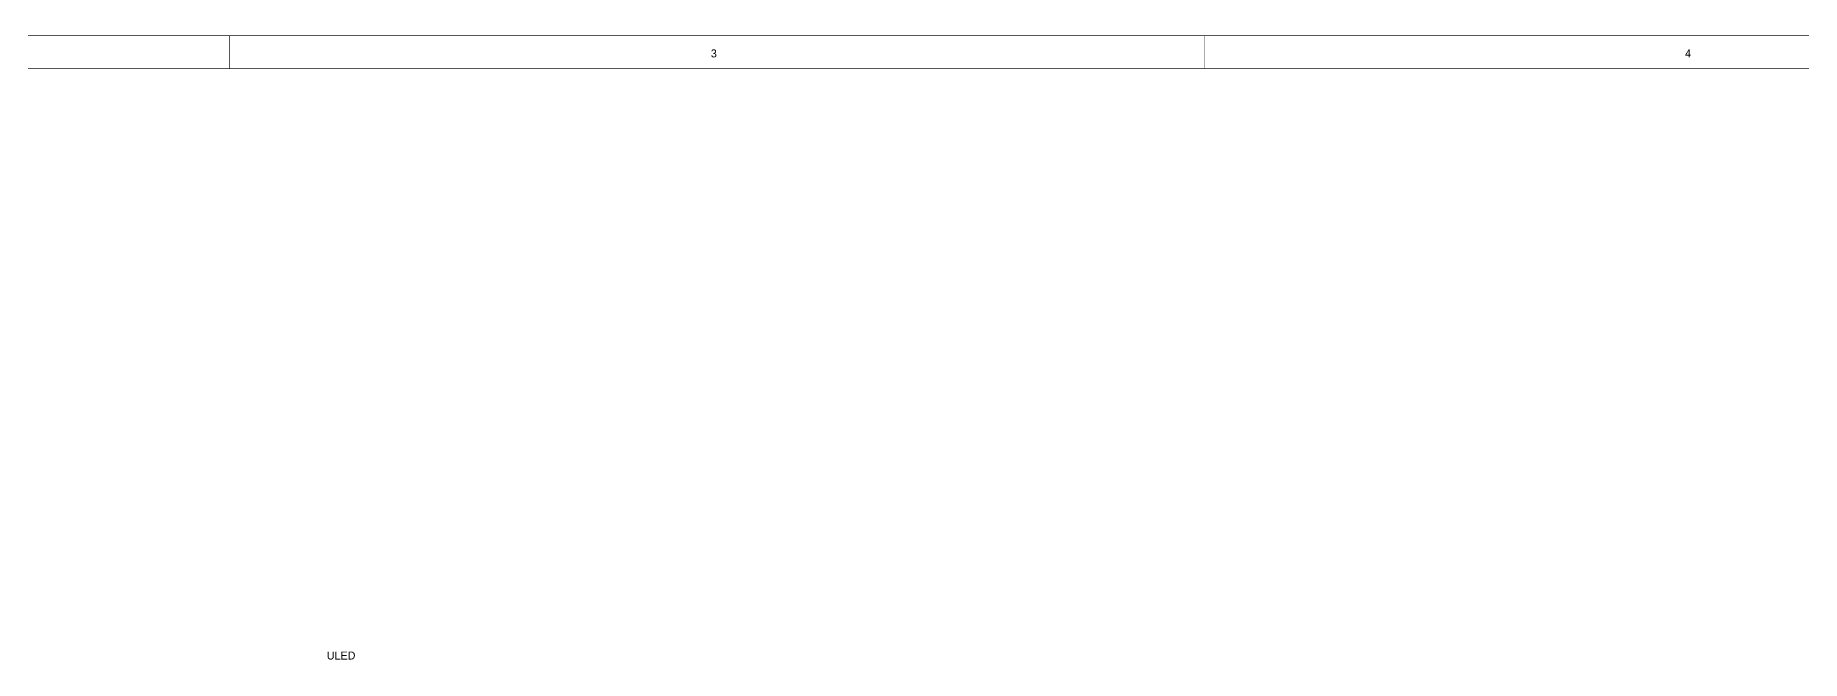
# Model space of a CAD drawing. Header units: millimetres. Extents: x 0 to 35.4, y 0 to 11.1.
# Drawn here: x 10.64 to 21.33, y 7.31 to 11.1 of the extents above; entities that cross this region are included whole.
import ezdxf

# ---------------------------------------------------------------- set-up
doc = ezdxf.new("R2010")
doc.units = ezdxf.units.MM
doc.header["$MEASUREMENT"] = 0
doc.layers.add('Sheet', color=255, linetype='Continuous')

msp = doc.modelspace()

# ---------------------------------------------------------------- linework, layer by layer
at = {"layer": 'Sheet', "const_width": 0.0039}
for points in [[(0.002, 11.1), (0.002, 0), (35.433, 0), (35.433, 11.1), (0.002, 11.1), (0.002, 11.1)], [(0.002, 11.1), (35.433, 11.1), (35.433, 0), (0.002, 0), (0.002, 11.1)], [(0.202, 10.899), (0.202, 0.199), (35.233, 0.199), (35.233, 10.899), (0.202, 10.899), (0.202, 10.899)], [(0.202, 10.899), (35.233, 10.899), (35.233, 0.199), (0.202, 0.199), (0.202, 10.899)]]:
    msp.add_lwpolyline(points, close=True, dxfattribs=at)
for points in [[(11.811, 11.1), (11.811, 10.9)], [(17.717, 11.1), (17.717, 10.899)]]:
    msp.add_lwpolyline(points, dxfattribs=at)

# ---------------------------------------------------------------- texts
at = {"layer": 'Sheet'}
for s, p in [('3', (14.727, 10.968)), ('4', (20.628, 10.968)), ('ULED', (12.401, 7.319))]:
    msp.add_text(s, height=0.0485, dxfattribs=at).set_placement(p)

doc.saveas('drawing.dxf')
